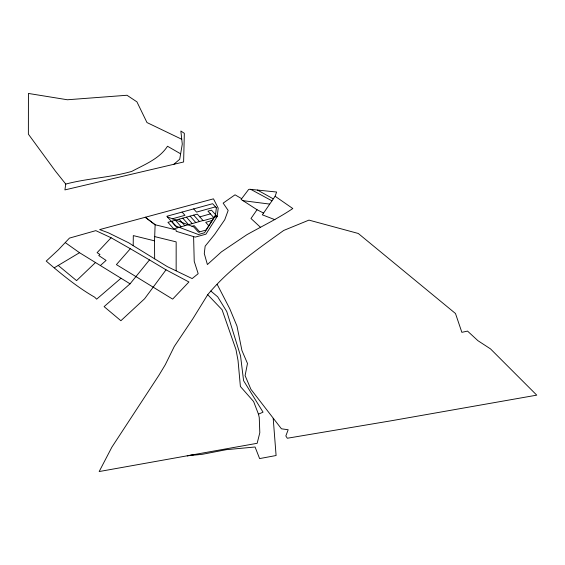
<?xml version="1.0" encoding="UTF-8"?>
<svg xmlns="http://www.w3.org/2000/svg" width="565" height="565" viewBox="0 0 565 565"><rect width="100%" height="100%" fill="white"/><g stroke="black" fill="none" stroke-linecap="round" stroke-linejoin="round"><path stroke-width="0.85" d="M154.648 258.834L133.192 245.662L133.312 235.591L154.528 240.845L154.648 258.834L167.36 266.645L192.149 278.58L198.181 273.686L194.226 261.376L193.597 236.601M154.528 240.845L155.128 224.757L145.29 217.264L155.128 224.757L176.146 229.906L176.174 231.276L195.229 237.102L205.914 234.185L217.2 216.473L218.196 208.125L213.471 198.831L99.666 229.595L108.226 232.738L128.756 242.83L133.192 245.662M181.676 139.237L146.978 122.549L136.928 101.862L126.998 95.259L67.39 99.765L28.427 93.451L28.377 134.145L55.328 170.99L65.759 184.077L64.911 189.904L183.618 161.986L184.331 133.312L180.857 131.024L182.283 144.096L179.719 159.252L173.836 164.302M275.106 196.26L276.617 192.029L249.61 189.247L248.6 189.508L241.093 199.431L257.04 209.735L263.572 213.076L275.106 196.26L292.804 208.534C278.135 218.429 262.174 226.12 246.863 234.715L221.416 251.877L207.39 264.547L204.283 253.551L205.152 246.171L214.552 234.567L224.757 219.707L228.161 210.441L223.154 203.118L235.026 194.812L241.643 198.661M207.722 294.683L192.891 318.702L174.288 346.465L165.291 364.707L159.005 375.153L111.884 447.141L99.172 471.549L257.153 443.299L259.808 432.755L259.257 417.528L258.466 414.187L253.621 401.531L240.393 386.495L238.049 360.632L236.008 349.671L222.066 309.733L207.722 294.683C229.044 268.94 256.75 249.779 283.708 230.449L308.956 220.11L358.281 233.472L455.489 313.511L461.859 332.333L467.538 331.097L477.934 340.695L490.505 348.888L536.75 395.147L390.987 420.812L287.317 438.242L285.841 435.968L288.171 429.746L281.427 428.8L250.902 389.285L245.104 375.584L247.477 363.472L241.94 350.519L236.982 326.09L229.8 308.836L217.172 284.357M215.477 215.173L205.964 230.033L198.477 232.236L193.781 226.953L167.353 216.861M257.04 209.735L250.987 218.493L260.239 227.066M263.572 213.076L262.315 214.813L274.922 219.686M166.025 269.823L144.605 298.758L120.882 320.722L104.101 306.633L130.063 283.821L149.478 259.914L166.025 269.823L188.929 281.977L172.657 299.118L116.397 264.611L130.346 248.727L149.478 259.914M130.346 248.727L111.093 237.759L95.824 230.633L69.453 238.105L58.506 249.702L46.217 261.087C61.521 274.251 77.13 287.091 94.687 297.197L96.643 299.168L120.995 278.234M111.093 237.759L97.095 252.689L99.949 254.455L98.734 255.521L106.086 260.409L100.358 265.536M95.478 262.527L76.565 280.621L58.223 265.444M54.304 267.782L79.524 252.703L130.063 283.821M258.466 414.187L263.036 412.153L243.586 380.669L240.542 355.872L226.756 311.52L217.68 296.809L210.809 291.003M191.98 226.275L194.169 225.647L199.713 231.869M212.066 220.505L205.716 222.328L208.739 225.696M203.033 220.52L173.716 228.882L167.939 222.313L197.298 214.121L203.223 220.724L213.874 217.68L207.962 211.148L211.48 210.166L217.2 216.473L213.69 217.476M199.77 216.882L210.434 213.881M172.459 218.782L184.967 215.314L182.085 212.08M215.491 206.854L196.535 212.108L193.661 208.902M65.759 184.077C87.511 178.286 110.288 177.622 131.85 171.364C144.612 164.479 159.365 158.892 167.508 146.243L180.546 153.772M194.424 454.521L187.22 455.821L202.263 454.317L226.318 449.676L255.076 447L259.61 458.589L276.094 455.517L273.199 418.347M242.992 200.66L269.639 204.085M154.641 236.587L176.167 241.877L176.153 270.734M250.747 189.36L271.913 200.808M257.478 190.059L273.22 198.823M65.342 242.653L79.524 252.703M193.696 215.124L199.445 221.544M190.08 216.134L195.829 222.575M186.443 217.151L192.199 223.606M182.785 218.168L188.541 224.651M179.105 219.199L184.868 225.696M175.404 220.23L181.174 226.756M171.682 221.268L177.452 227.815M216.367 207.814L215.413 215.724L204.53 232.731L198.435 234.531L175.263 225.831L166.823 216.261L212.631 203.704L216.367 207.814"/></g></svg>
